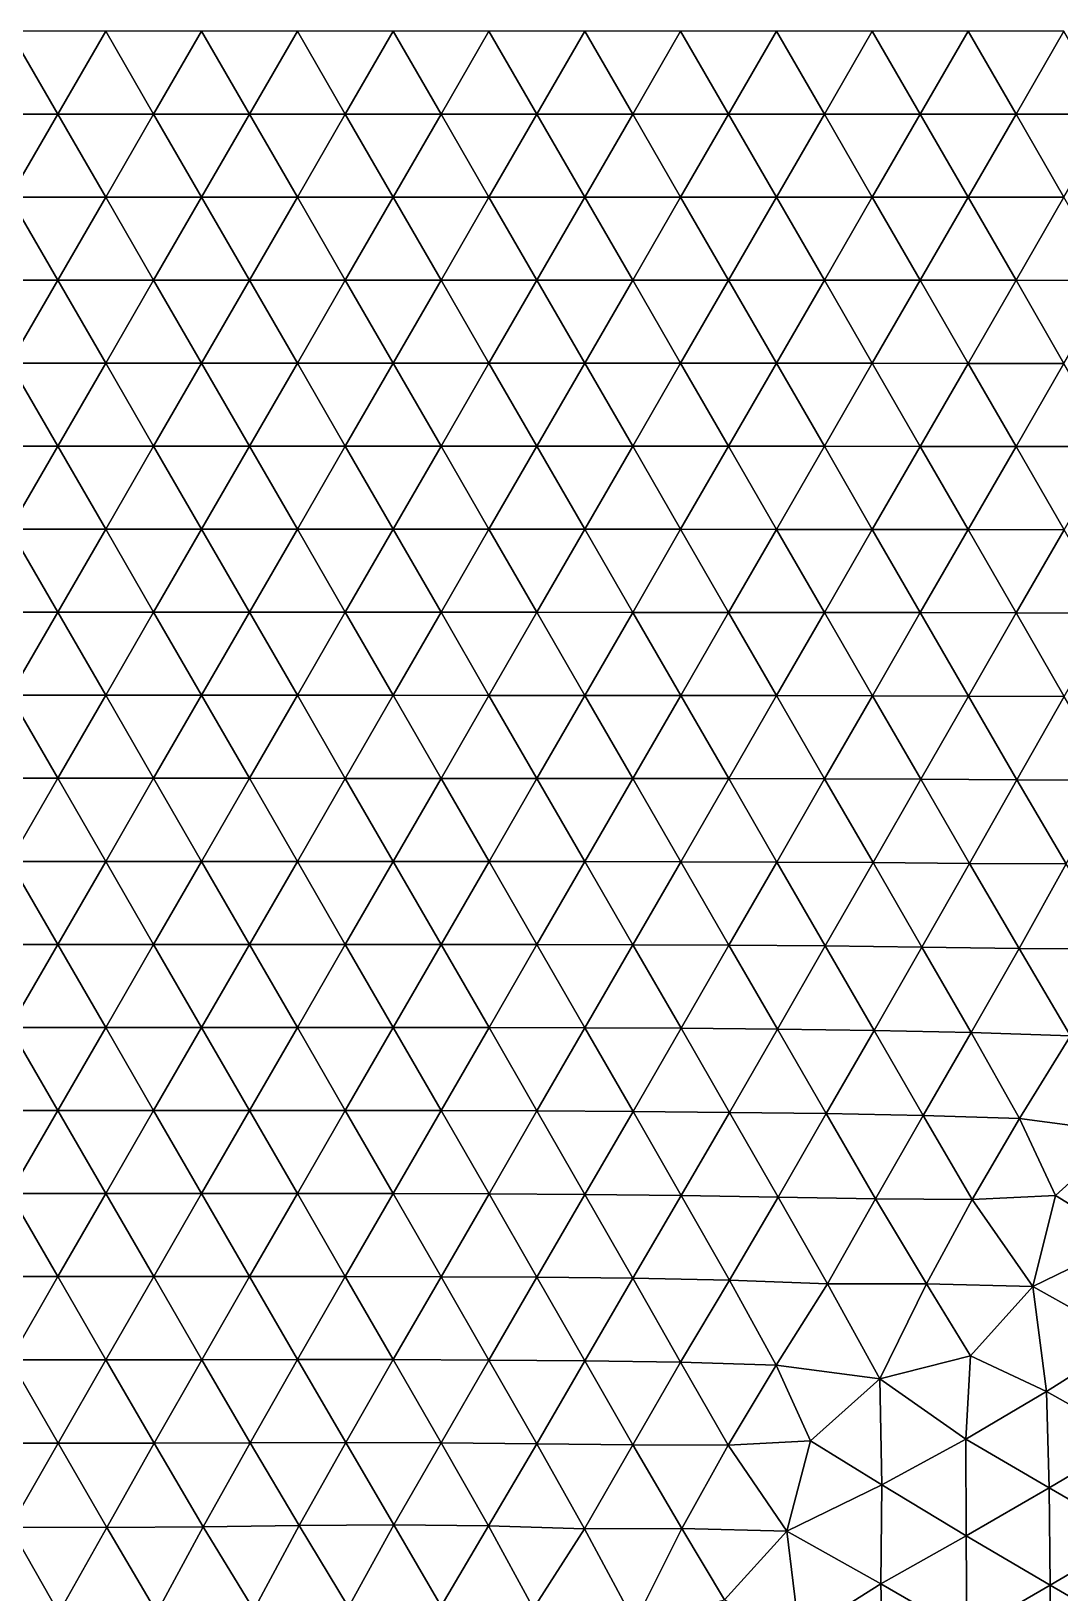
# Model space of a CAD drawing. Header units: metres. Extents: x 1 to 72, y -280 to 0.
# Drawn here: x 10.445 to 12.591, y -3.258 to 0 of the extents above; entities that cross this region are included whole.
import ezdxf

# ---------------------------------------------------------------- set-up
doc = ezdxf.new("R2010")
doc.units = ezdxf.units.M

msp = doc.modelspace()

# ---------------------------------------------------------------- linework, layer by layer
at = {"layer": 'layer', "color": 0}
for points in [[(10.5, -0.1732), (10.4, 0), (10.3, -0.1732)], [(10.6, 0), (10.4, 0), (10.5, -0.1732)], [(10.7, -0.1732), (10.6, 0), (10.5, -0.1732)], [(10.8, 0), (10.6, 0), (10.7, -0.1732)], [(10.9, -0.1732), (10.8, 0), (10.7, -0.1732)], [(11, 0), (10.8, 0), (10.9, -0.1732)], [(11.1, -0.1732), (11, 0), (10.9, -0.1732)], [(11.2, 0), (11, 0), (11.1, -0.1732)], [(11.3, -0.1732), (11.2, 0), (11.1, -0.1732)], [(11.4, 0), (11.2, 0), (11.3, -0.1732)], [(11.5, -0.1732), (11.4, 0), (11.3, -0.1732)], [(11.6, 0), (11.4, 0), (11.5, -0.1732)], [(11.7, -0.17321), (11.6, 0), (11.5, -0.1732)], [(11.8, 0), (11.6, 0), (11.7, -0.17321)], [(11.9, -0.17321), (11.8, 0), (11.7, -0.17321)], [(12, 0), (11.8, 0), (11.9, -0.17321)], [(12.1, -0.17321), (12, 0), (11.9, -0.17321)], [(12.2, 0), (12, 0), (12.1, -0.17321)], [(12.3, -0.17322), (12.2, 0), (12.1, -0.17321)], [(12.4, 0), (12.2, 0), (12.3, -0.17322)], [(12.5, -0.17322), (12.4, 0), (12.3, -0.17322)], [(12.6, 0), (12.4, 0), (12.5, -0.17322)], [(12.7, -0.17324), (12.6, 0), (12.5, -0.17322)], [(10.5, -0.1732), (10.3, -0.1732), (10.4, -0.34641)], [(10.6, -0.34641), (10.5, -0.1732), (10.4, -0.34641)], [(10.7, -0.1732), (10.5, -0.1732), (10.6, -0.34641)], [(10.8, -0.34641), (10.7, -0.1732), (10.6, -0.34641)], [(10.9, -0.1732), (10.7, -0.1732), (10.8, -0.34641)], [(11, -0.34641), (10.9, -0.1732), (10.8, -0.34641)], [(11.1, -0.1732), (10.9, -0.1732), (11, -0.34641)], [(11.2, -0.34641), (11.1, -0.1732), (11, -0.34641)], [(11.3, -0.1732), (11.1, -0.1732), (11.2, -0.34641)], [(11.4, -0.34641), (11.3, -0.1732), (11.2, -0.34641)], [(11.5, -0.1732), (11.3, -0.1732), (11.4, -0.34641)], [(11.6, -0.34641), (11.5, -0.1732), (11.4, -0.34641)], [(11.7, -0.17321), (11.5, -0.1732), (11.6, -0.34641)], [(11.8, -0.34641), (11.7, -0.17321), (11.6, -0.34641)], [(11.9, -0.17321), (11.7, -0.17321), (11.8, -0.34641)], [(12, -0.34642), (11.9, -0.17321), (11.8, -0.34641)], [(12.1, -0.17321), (11.9, -0.17321), (12, -0.34642)], [(12.2, -0.34643), (12.1, -0.17321), (12, -0.34642)], [(12.3, -0.17322), (12.1, -0.17321), (12.2, -0.34643)], [(12.4, -0.34644), (12.3, -0.17322), (12.2, -0.34643)], [(12.5, -0.17322), (12.3, -0.17322), (12.4, -0.34644)], [(12.6, -0.34648), (12.5, -0.17322), (12.4, -0.34644)], [(12.7, -0.17324), (12.5, -0.17322), (12.6, -0.34648)], [(10.5, -0.51962), (10.4, -0.34641), (10.3, -0.51962)], [(10.6, -0.34641), (10.4, -0.34641), (10.5, -0.51962)], [(10.7, -0.51962), (10.6, -0.34641), (10.5, -0.51962)], [(10.8, -0.34641), (10.6, -0.34641), (10.7, -0.51962)], [(10.9, -0.51962), (10.8, -0.34641), (10.7, -0.51962)], [(11, -0.34641), (10.8, -0.34641), (10.9, -0.51962)], [(11.1, -0.51962), (11, -0.34641), (10.9, -0.51962)], [(11.2, -0.34641), (11, -0.34641), (11.1, -0.51962)], [(11.3, -0.51962), (11.2, -0.34641), (11.1, -0.51962)], [(11.4, -0.34641), (11.2, -0.34641), (11.3, -0.51962)], [(11.5, -0.51962), (11.4, -0.34641), (11.3, -0.51962)], [(11.6, -0.34641), (11.4, -0.34641), (11.5, -0.51962)], [(11.7, -0.51962), (11.6, -0.34641), (11.5, -0.51962)], [(11.8, -0.34641), (11.6, -0.34641), (11.7, -0.51962)], [(11.9, -0.51963), (11.8, -0.34641), (11.7, -0.51962)], [(12, -0.34642), (11.8, -0.34641), (11.9, -0.51963)], [(12.1, -0.51964), (12, -0.34642), (11.9, -0.51963)], [(12.2, -0.34643), (12, -0.34642), (12.1, -0.51964)], [(12.3, -0.51966), (12.2, -0.34643), (12.1, -0.51964)], [(12.4, -0.34644), (12.2, -0.34643), (12.3, -0.51966)], [(12.5, -0.51971), (12.4, -0.34644), (12.3, -0.51966)], [(12.6, -0.34648), (12.4, -0.34644), (12.5, -0.51971)], [(12.7001, -0.5198), (12.6, -0.34648), (12.5, -0.51971)], [(10.5, -0.51962), (10.3, -0.51962), (10.4, -0.69282)], [(10.6, -0.69282), (10.5, -0.51962), (10.4, -0.69282)], [(10.7, -0.51962), (10.5, -0.51962), (10.6, -0.69282)], [(10.8, -0.69282), (10.7, -0.51962), (10.6, -0.69282)], [(10.9, -0.51962), (10.7, -0.51962), (10.8, -0.69282)], [(11, -0.69282), (10.9, -0.51962), (10.8, -0.69282)], [(11.1, -0.51962), (10.9, -0.51962), (11, -0.69282)], [(11.2, -0.69282), (11.1, -0.51962), (11, -0.69282)], [(11.3, -0.51962), (11.1, -0.51962), (11.2, -0.69282)], [(11.4, -0.69282), (11.3, -0.51962), (11.2, -0.69282)], [(11.5, -0.51962), (11.3, -0.51962), (11.4, -0.69282)], [(11.6, -0.69283), (11.5, -0.51962), (11.4, -0.69282)], [(11.7, -0.51962), (11.5, -0.51962), (11.6, -0.69283)], [(11.8, -0.69283), (11.7, -0.51962), (11.6, -0.69283)], [(11.9, -0.51963), (11.7, -0.51962), (11.8, -0.69283)], [(12, -0.69285), (11.9, -0.51963), (11.8, -0.69283)], [(12.1, -0.51964), (11.9, -0.51963), (12, -0.69285)], [(12.2, -0.69289), (12.1, -0.51964), (12, -0.69285)], [(12.3, -0.51966), (12.1, -0.51964), (12.2, -0.69289)], [(12.4, -0.69296), (12.3, -0.51966), (12.2, -0.69289)], [(12.5, -0.51971), (12.3, -0.51966), (12.4, -0.69296)], [(12.6001, -0.69309), (12.5, -0.51971), (12.4, -0.69296)], [(12.7001, -0.5198), (12.5, -0.51971), (12.6001, -0.69309)], [(10.5, -0.86603), (10.4, -0.69282), (10.3, -0.86603)], [(10.6, -0.69282), (10.4, -0.69282), (10.5, -0.86603)], [(10.7, -0.86603), (10.6, -0.69282), (10.5, -0.86603)], [(10.8, -0.69282), (10.6, -0.69282), (10.7, -0.86603)], [(10.9, -0.86603), (10.8, -0.69282), (10.7, -0.86603)], [(11, -0.69282), (10.8, -0.69282), (10.9, -0.86603)], [(11.1, -0.86603), (11, -0.69282), (10.9, -0.86603)], [(11.2, -0.69282), (11, -0.69282), (11.1, -0.86603)], [(11.3, -0.86603), (11.2, -0.69282), (11.1, -0.86603)], [(11.4, -0.69282), (11.2, -0.69282), (11.3, -0.86603)], [(11.5, -0.86603), (11.4, -0.69282), (11.3, -0.86603)], [(11.6, -0.69283), (11.4, -0.69282), (11.5, -0.86603)], [(11.7, -0.86605), (11.6, -0.69283), (11.5, -0.86603)], [(11.8, -0.69283), (11.6, -0.69283), (11.7, -0.86605)], [(11.9, -0.86607), (11.8, -0.69283), (11.7, -0.86605)], [(12, -0.69285), (11.8, -0.69283), (11.9, -0.86607)], [(12.1, -0.86612), (12, -0.69285), (11.9, -0.86607)], [(12.2, -0.69289), (12, -0.69285), (12.1, -0.86612)], [(12.3, -0.86621), (12.2, -0.69289), (12.1, -0.86612)], [(12.4, -0.69296), (12.2, -0.69289), (12.3, -0.86621)], [(12.5001, -0.86639), (12.4, -0.69296), (12.3, -0.86621)], [(12.6001, -0.69309), (12.4, -0.69296), (12.5001, -0.86639)], [(12.7002, -0.86673), (12.6001, -0.69309), (12.5001, -0.86639)], [(10.5, -0.86603), (10.3, -0.86603), (10.4, -1.03923)], [(10.6, -1.03923), (10.5, -0.86603), (10.4, -1.03923)], [(10.7, -0.86603), (10.5, -0.86603), (10.6, -1.03923)], [(10.8, -1.03923), (10.7, -0.86603), (10.6, -1.03923)], [(10.9, -0.86603), (10.7, -0.86603), (10.8, -1.03923)], [(11, -1.03923), (10.9, -0.86603), (10.8, -1.03923)], [(11.1, -0.86603), (10.9, -0.86603), (11, -1.03923)], [(11.2, -1.03923), (11.1, -0.86603), (11, -1.03923)], [(11.3, -0.86603), (11.1, -0.86603), (11.2, -1.03923)], [(11.4, -1.03924), (11.3, -0.86603), (11.2, -1.03923)], [(11.5, -0.86603), (11.3, -0.86603), (11.4, -1.03924)], [(11.6, -1.03926), (11.5, -0.86603), (11.4, -1.03924)], [(11.7, -0.86605), (11.5, -0.86603), (11.6, -1.03926)], [(11.8, -1.03929), (11.7, -0.86605), (11.6, -1.03926)], [(11.9, -0.86607), (11.7, -0.86605), (11.8, -1.03929)], [(12, -1.03936), (11.9, -0.86607), (11.8, -1.03929)], [(12.1, -0.86612), (11.9, -0.86607), (12, -1.03936)], [(12.2001, -1.03949), (12.1, -0.86612), (12, -1.03936)], [(12.3, -0.86621), (12.1, -0.86612), (12.2001, -1.03949)], [(12.4001, -1.03971), (12.3, -0.86621), (12.2001, -1.03949)], [(12.5001, -0.86639), (12.3, -0.86621), (12.4001, -1.03971)], [(12.6002, -1.04013), (12.5001, -0.86639), (12.4001, -1.03971)], [(12.7002, -0.86673), (12.5001, -0.86639), (12.6002, -1.04013)], [(10.5, -1.21244), (10.4, -1.03923), (10.3, -1.21244)], [(10.6, -1.03923), (10.4, -1.03923), (10.5, -1.21244)], [(10.7, -1.21244), (10.6, -1.03923), (10.5, -1.21244)], [(10.8, -1.03923), (10.6, -1.03923), (10.7, -1.21244)], [(10.9, -1.21244), (10.8, -1.03923), (10.7, -1.21244)], [(11, -1.03923), (10.8, -1.03923), (10.9, -1.21244)], [(11.1, -1.21244), (11, -1.03923), (10.9, -1.21244)], [(11.2, -1.03923), (11, -1.03923), (11.1, -1.21244)], [(11.3, -1.21245), (11.2, -1.03923), (11.1, -1.21244)], [(11.4, -1.03924), (11.2, -1.03923), (11.3, -1.21245)], [(11.5, -1.21247), (11.4, -1.03924), (11.3, -1.21245)], [(11.6, -1.03926), (11.4, -1.03924), (11.5, -1.21247)], [(11.7, -1.21252), (11.6, -1.03926), (11.5, -1.21247)], [(11.8, -1.03929), (11.6, -1.03926), (11.7, -1.21252)], [(11.9001, -1.21262), (11.8, -1.03929), (11.7, -1.21252)], [(12, -1.03936), (11.8, -1.03929), (11.9001, -1.21262)], [(12.1001, -1.21279), (12, -1.03936), (11.9001, -1.21262)], [(12.2001, -1.03949), (12, -1.03936), (12.1001, -1.21279)], [(12.3002, -1.21309), (12.2001, -1.03949), (12.1001, -1.21279)], [(12.4001, -1.03971), (12.2001, -1.03949), (12.3002, -1.21309)], [(12.5002, -1.21356), (12.4001, -1.03971), (12.3002, -1.21309)], [(12.6002, -1.04013), (12.4001, -1.03971), (12.5002, -1.21356)], [(12.7003, -1.21444), (12.6002, -1.04013), (12.5002, -1.21356)], [(10.5, -1.21244), (10.3, -1.21244), (10.4, -1.38564)], [(10.6, -1.38564), (10.5, -1.21244), (10.4, -1.38564)], [(10.7, -1.21244), (10.5, -1.21244), (10.6, -1.38564)], [(10.8, -1.38564), (10.7, -1.21244), (10.6, -1.38564)], [(10.9, -1.21244), (10.7, -1.21244), (10.8, -1.38564)], [(11, -1.38565), (10.9, -1.21244), (10.8, -1.38564)], [(11.1, -1.21244), (10.9, -1.21244), (11, -1.38565)], [(11.2, -1.38566), (11.1, -1.21244), (11, -1.38565)], [(11.3, -1.21245), (11.1, -1.21244), (11.2, -1.38566)], [(11.4, -1.38568), (11.3, -1.21245), (11.2, -1.38566)], [(11.5, -1.21247), (11.3, -1.21245), (11.4, -1.38568)], [(11.6, -1.38575), (11.5, -1.21247), (11.4, -1.38568)], [(11.7, -1.21252), (11.5, -1.21247), (11.6, -1.38575)], [(11.8001, -1.38588), (11.7, -1.21252), (11.6, -1.38575)], [(11.9001, -1.21262), (11.7, -1.21252), (11.8001, -1.38588)], [(12.0002, -1.38612), (11.9001, -1.21262), (11.8001, -1.38588)], [(12.1001, -1.21279), (11.9001, -1.21262), (12.0002, -1.38612)], [(12.2004, -1.38653), (12.1001, -1.21279), (12.0002, -1.38612)], [(12.3002, -1.21309), (12.1001, -1.21279), (12.2004, -1.38653)], [(12.4006, -1.38712), (12.3002, -1.21309), (12.2004, -1.38653)], [(12.5002, -1.21356), (12.3002, -1.21309), (12.4006, -1.38712)], [(12.6006, -1.38793), (12.5002, -1.21356), (12.4006, -1.38712)], [(12.7003, -1.21444), (12.5002, -1.21356), (12.6006, -1.38793)], [(10.5, -1.55885), (10.4, -1.38564), (10.3, -1.55885)], [(10.6, -1.38564), (10.4, -1.38564), (10.5, -1.55885)], [(10.7, -1.55885), (10.6, -1.38564), (10.5, -1.55885)], [(10.8, -1.38564), (10.6, -1.38564), (10.7, -1.55885)], [(10.9, -1.55885), (10.8, -1.38564), (10.7, -1.55885)], [(11, -1.38565), (10.8, -1.38564), (10.9, -1.55885)], [(11.1, -1.55887), (11, -1.38565), (10.9, -1.55885)], [(11.2, -1.38566), (11, -1.38565), (11.1, -1.55887)], [(11.3, -1.5589), (11.2, -1.38566), (11.1, -1.55887)], [(11.4, -1.38568), (11.2, -1.38566), (11.3, -1.5589)], [(11.5001, -1.55897), (11.4, -1.38568), (11.3, -1.5589)], [(11.6, -1.38575), (11.4, -1.38568), (11.5001, -1.55897)], [(11.7001, -1.55914), (11.6, -1.38575), (11.5001, -1.55897)], [(11.8001, -1.38588), (11.6, -1.38575), (11.7001, -1.55914)], [(11.9003, -1.55947), (11.8001, -1.38588), (11.7001, -1.55914)], [(12.0002, -1.38612), (11.8001, -1.38588), (11.9003, -1.55947)], [(12.1006, -1.56004), (12.0002, -1.38612), (11.9003, -1.55947)], [(12.2004, -1.38653), (12.0002, -1.38612), (12.1006, -1.56004)], [(12.3011, -1.56087), (12.2004, -1.38653), (12.1006, -1.56004)], [(12.4006, -1.38712), (12.2004, -1.38653), (12.3011, -1.56087)], [(12.5016, -1.56182), (12.4006, -1.38712), (12.3011, -1.56087)], [(12.6006, -1.38793), (12.4006, -1.38712), (12.5016, -1.56182)], [(12.7016, -1.5626), (12.6006, -1.38793), (12.5016, -1.56182)], [(10.5, -1.55885), (10.3, -1.55885), (10.4, -1.73206)], [(10.6, -1.73206), (10.5, -1.55885), (10.4, -1.73206)], [(10.7, -1.55885), (10.5, -1.55885), (10.6, -1.73206)], [(10.8, -1.73206), (10.7, -1.55885), (10.6, -1.73206)], [(10.9, -1.55885), (10.7, -1.55885), (10.8, -1.73206)], [(11, -1.73208), (10.9, -1.55885), (10.8, -1.73206)], [(11.1, -1.55887), (10.9, -1.55885), (11, -1.73208)], [(11.2, -1.73211), (11.1, -1.55887), (11, -1.73208)], [(11.3, -1.5589), (11.1, -1.55887), (11.2, -1.73211)], [(11.4001, -1.7322), (11.3, -1.5589), (11.2, -1.73211)], [(11.5001, -1.55897), (11.3, -1.5589), (11.4001, -1.7322)], [(11.6001, -1.7324), (11.5001, -1.55897), (11.4001, -1.7322)], [(11.7001, -1.55914), (11.5001, -1.55897), (11.6001, -1.7324)], [(11.8004, -1.73281), (11.7001, -1.55914), (11.6001, -1.7324)], [(11.9003, -1.55947), (11.7001, -1.55914), (11.8004, -1.73281)], [(12.0008, -1.73356), (11.9003, -1.55947), (11.8004, -1.73281)], [(12.1006, -1.56004), (11.9003, -1.55947), (12.0008, -1.73356)], [(12.2016, -1.73476), (12.1006, -1.56004), (12.0008, -1.73356)], [(12.3011, -1.56087), (12.1006, -1.56004), (12.2016, -1.73476)], [(12.4029, -1.73632), (12.3011, -1.56087), (12.2016, -1.73476)], [(12.5016, -1.56182), (12.3011, -1.56087), (12.4029, -1.73632)], [(12.6044, -1.73743), (12.5016, -1.56182), (12.4029, -1.73632)], [(12.7016, -1.5626), (12.5016, -1.56182), (12.6044, -1.73743)], [(10.5, -1.90528), (10.4, -1.73206), (10.3, -1.90528)], [(10.6, -1.73206), (10.4, -1.73206), (10.5, -1.90528)], [(10.7, -1.90528), (10.6, -1.73206), (10.5, -1.90528)], [(10.8, -1.73206), (10.6, -1.73206), (10.7, -1.90528)], [(10.9, -1.90529), (10.8, -1.73206), (10.7, -1.90528)], [(11, -1.73208), (10.8, -1.73206), (10.9, -1.90529)], [(11.1, -1.90532), (11, -1.73208), (10.9, -1.90529)], [(11.2, -1.73211), (11, -1.73208), (11.1, -1.90532)], [(11.3, -1.90541), (11.2, -1.73211), (11.1, -1.90532)], [(11.4001, -1.7322), (11.2, -1.73211), (11.3, -1.90541)], [(11.5001, -1.90565), (11.4001, -1.7322), (11.3, -1.90541)], [(11.6001, -1.7324), (11.4001, -1.7322), (11.5001, -1.90565)], [(11.7004, -1.90613), (11.6001, -1.7324), (11.5001, -1.90565)], [(11.8004, -1.73281), (11.6001, -1.7324), (11.7004, -1.90613)], [(11.9009, -1.90703), (11.8004, -1.73281), (11.7004, -1.90613)], [(12.0008, -1.73356), (11.8004, -1.73281), (11.9009, -1.90703)], [(12.1019, -1.90856), (12.0008, -1.73356), (11.9009, -1.90703)], [(12.2016, -1.73476), (12.0008, -1.73356), (12.1019, -1.90856)], [(12.3037, -1.9109), (12.2016, -1.73476), (12.1019, -1.90856)], [(12.4029, -1.73632), (12.2016, -1.73476), (12.3037, -1.9109)], [(12.5067, -1.91386), (12.4029, -1.73632), (12.3037, -1.9109)], [(12.6044, -1.73743), (12.4029, -1.73632), (12.5067, -1.91386)], [(12.7112, -1.91468), (12.6044, -1.73743), (12.5067, -1.91386)], [(10.5, -1.90528), (10.3, -1.90528), (10.4, -2.07851)], [(10.6, -2.07851), (10.5, -1.90528), (10.4, -2.07851)], [(10.7, -1.90528), (10.5, -1.90528), (10.6, -2.07851)], [(10.8, -2.07851), (10.7, -1.90528), (10.6, -2.07851)], [(10.9, -1.90529), (10.7, -1.90528), (10.8, -2.07851)], [(11, -2.07854), (10.9, -1.90529), (10.8, -2.07851)], [(11.1, -1.90532), (10.9, -1.90529), (11, -2.07854)], [(11.2, -2.07863), (11.1, -1.90532), (11, -2.07854)], [(11.3, -1.90541), (11.1, -1.90532), (11.2, -2.07863)], [(11.4001, -2.07887), (11.3, -1.90541), (11.2, -2.07863)], [(11.5001, -1.90565), (11.3, -1.90541), (11.4001, -2.07887)], [(11.6003, -2.07942), (11.5001, -1.90565), (11.4001, -2.07887)], [(11.7004, -1.90613), (11.5001, -1.90565), (11.6003, -2.07942)], [(11.8009, -2.08045), (11.7004, -1.90613), (11.6003, -2.07942)], [(11.9009, -1.90703), (11.7004, -1.90613), (11.8009, -2.08045)], [(12.002, -2.08218), (11.9009, -1.90703), (11.8009, -2.08045)], [(12.1019, -1.90856), (11.9009, -1.90703), (12.002, -2.08218)], [(12.2038, -2.08485), (12.1019, -1.90856), (12.002, -2.08218)], [(12.3037, -1.9109), (12.1019, -1.90856), (12.2038, -2.08485)], [(12.4067, -2.08913), (12.3037, -1.9109), (12.2038, -2.08485)], [(12.5067, -1.91386), (12.3037, -1.9109), (12.4067, -2.08913)], [(12.6136, -2.09634), (12.5067, -1.91386), (12.4067, -2.08913)], [(12.7112, -1.91468), (12.5067, -1.91386), (12.6136, -2.09634)], [(10.5001, -2.25176), (10.4, -2.07851), (10.3001, -2.25176)], [(10.6, -2.07851), (10.4, -2.07851), (10.5001, -2.25176)], [(10.7001, -2.25176), (10.6, -2.07851), (10.5001, -2.25176)], [(10.8, -2.07851), (10.6, -2.07851), (10.7001, -2.25176)], [(10.9001, -2.25177), (10.8, -2.07851), (10.7001, -2.25176)], [(11, -2.07854), (10.8, -2.07851), (10.9001, -2.25177)], [(11.1, -2.25184), (11, -2.07854), (10.9001, -2.25177)], [(11.2, -2.07863), (11, -2.07854), (11.1, -2.25184)], [(11.3001, -2.25206), (11.2, -2.07863), (11.1, -2.25184)], [(11.4001, -2.07887), (11.2, -2.07863), (11.3001, -2.25206)], [(11.5002, -2.25263), (11.4001, -2.07887), (11.3001, -2.25206)], [(11.6003, -2.07942), (11.4001, -2.07887), (11.5002, -2.25263)], [(11.7007, -2.25379), (11.6003, -2.07942), (11.5002, -2.25263)], [(11.8009, -2.08045), (11.6003, -2.07942), (11.7007, -2.25379)], [(11.9019, -2.25577), (11.8009, -2.08045), (11.7007, -2.25379)], [(12.002, -2.08218), (11.8009, -2.08045), (11.9019, -2.25577)], [(12.1038, -2.25851), (12.002, -2.08218), (11.9019, -2.25577)], [(12.2038, -2.08485), (12.002, -2.08218), (12.1038, -2.25851)], [(12.306, -2.26208), (12.2038, -2.08485), (12.1038, -2.25851)], [(12.4067, -2.08913), (12.2038, -2.08485), (12.306, -2.26208)], [(12.5074, -2.26853), (12.4067, -2.08913), (12.306, -2.26208)], [(12.6136, -2.09634), (12.4067, -2.08913), (12.5074, -2.26853)], [(12.7276, -2.29814), (12.6136, -2.09634), (12.5074, -2.26853)], [(10.5001, -2.25176), (10.3001, -2.25176), (10.4001, -2.42507)], [(10.6001, -2.42508), (10.5001, -2.25176), (10.4001, -2.42507)], [(10.7001, -2.25176), (10.5001, -2.25176), (10.6001, -2.42508)], [(10.8001, -2.42507), (10.7001, -2.25176), (10.6001, -2.42508)], [(10.9001, -2.25177), (10.7001, -2.25176), (10.8001, -2.42507)], [(11.0001, -2.42508), (10.9001, -2.25177), (10.8001, -2.42507)], [(11.1, -2.25184), (10.9001, -2.25177), (11.0001, -2.42508)], [(11.2, -2.42524), (11.1, -2.25184), (11.0001, -2.42508)], [(11.3001, -2.25206), (11.1, -2.25184), (11.2, -2.42524)], [(11.4001, -2.42575), (11.3001, -2.25206), (11.2, -2.42524)], [(11.5002, -2.25263), (11.3001, -2.25206), (11.4001, -2.42575)], [(11.6004, -2.42691), (11.5002, -2.25263), (11.4001, -2.42575)], [(11.7007, -2.25379), (11.5002, -2.25263), (11.6004, -2.42691)], [(11.8014, -2.42915), (11.7007, -2.25379), (11.6004, -2.42691)], [(11.9019, -2.25577), (11.7007, -2.25379), (11.8014, -2.42915)], [(12.0036, -2.43273), (11.9019, -2.25577), (11.8014, -2.42915)], [(12.1038, -2.25851), (11.9019, -2.25577), (12.0036, -2.43273)], [(12.2068, -2.43595), (12.1038, -2.25851), (12.0036, -2.43273)], [(12.306, -2.26208), (12.1038, -2.25851), (12.2068, -2.43595)], [(12.4084, -2.43772), (12.306, -2.26208), (12.2068, -2.43595)], [(12.5074, -2.26853), (12.306, -2.26208), (12.4084, -2.43772)], [(12.5827, -2.42903), (12.5074, -2.26853), (12.4084, -2.43772)], [(12.7276, -2.29814), (12.5074, -2.26853), (12.5827, -2.42903)], [(12.7342, -2.52244), (12.7276, -2.29814), (12.5827, -2.42903)], [(10.5003, -2.5985), (10.4001, -2.42507), (10.3003, -2.59844)], [(10.6001, -2.42508), (10.4001, -2.42507), (10.5003, -2.5985)], [(10.7003, -2.59849), (10.6001, -2.42508), (10.5003, -2.5985)], [(10.8001, -2.42507), (10.6001, -2.42508), (10.7003, -2.59849)], [(10.9003, -2.59842), (10.8001, -2.42507), (10.7003, -2.59849)], [(11.0001, -2.42508), (10.8001, -2.42507), (10.9003, -2.59842)], [(11.1001, -2.59843), (11.0001, -2.42508), (10.9003, -2.59842)], [(11.2, -2.42524), (11.0001, -2.42508), (11.1001, -2.59843)], [(11.3, -2.5988), (11.2, -2.42524), (11.1001, -2.59843)], [(11.4001, -2.42575), (11.2, -2.42524), (11.3, -2.5988)], [(11.5, -2.59981), (11.4001, -2.42575), (11.3, -2.5988)], [(11.6004, -2.42691), (11.4001, -2.42575), (11.5, -2.59981)], [(11.7005, -2.60187), (11.6004, -2.42691), (11.5, -2.59981)], [(11.8014, -2.42915), (11.6004, -2.42691), (11.7005, -2.60187)], [(11.9018, -2.60587), (11.8014, -2.42915), (11.7005, -2.60187)], [(12.0036, -2.43273), (11.8014, -2.42915), (11.9018, -2.60587)], [(12.1066, -2.6135), (12.0036, -2.43273), (11.9018, -2.60587)], [(12.2068, -2.43595), (12.0036, -2.43273), (12.1066, -2.6135)], [(12.313, -2.61342), (12.2068, -2.43595), (12.1066, -2.6135)], [(12.4084, -2.43772), (12.2068, -2.43595), (12.313, -2.61342)], [(12.5348, -2.61939), (12.4084, -2.43772), (12.313, -2.61342)], [(12.5348, -2.61939), (12.5827, -2.42903), (12.4084, -2.43772)], [(12.5348, -2.61939), (12.7342, -2.52244), (12.5827, -2.42903)], [(12.7342, -2.73061), (12.7342, -2.52244), (12.5348, -2.61939)], [(10.5003, -2.5985), (10.3003, -2.59844), (10.4005, -2.77209)], [(10.6006, -2.77219), (10.5003, -2.5985), (10.4005, -2.77209)], [(10.7003, -2.59849), (10.5003, -2.5985), (10.6006, -2.77219)], [(10.8007, -2.77203), (10.7003, -2.59849), (10.6006, -2.77219)], [(10.9003, -2.59842), (10.7003, -2.59849), (10.8007, -2.77203)], [(11.0006, -2.77175), (10.9003, -2.59842), (10.8007, -2.77203)], [(11.1001, -2.59843), (10.9003, -2.59842), (11.0006, -2.77175)], [(11.2002, -2.77182), (11.1001, -2.59843), (11.0006, -2.77175)], [(11.3, -2.5988), (11.1001, -2.59843), (11.2002, -2.77182)], [(11.3999, -2.77267), (11.3, -2.5988), (11.2002, -2.77182)], [(11.5, -2.59981), (11.3, -2.5988), (11.3999, -2.77267)], [(11.5999, -2.77437), (11.5, -2.59981), (11.3999, -2.77267)], [(11.7005, -2.60187), (11.5, -2.59981), (11.5999, -2.77437)], [(11.8, -2.77708), (11.7005, -2.60187), (11.5999, -2.77437)], [(11.9018, -2.60587), (11.7005, -2.60187), (11.8, -2.77708)], [(11.9991, -2.78299), (11.9018, -2.60587), (11.8, -2.77708)], [(12.1066, -2.6135), (11.9018, -2.60587), (11.9991, -2.78299)], [(12.216, -2.81198), (12.1066, -2.6135), (11.9991, -2.78299)], [(12.313, -2.61342), (12.1066, -2.6135), (12.216, -2.81198)], [(12.405, -2.76401), (12.313, -2.61342), (12.216, -2.81198)], [(12.405, -2.76401), (12.5348, -2.61939), (12.313, -2.61342)], [(12.5639, -2.83818), (12.5348, -2.61939), (12.405, -2.76401)], [(12.5639, -2.83818), (12.7342, -2.73061), (12.5348, -2.61939)], [(12.7413, -2.93739), (12.7342, -2.73061), (12.5639, -2.83818)], [(12.3954, -2.93767), (12.405, -2.76401), (12.216, -2.81198)], [(12.3954, -2.93767), (12.5639, -2.83818), (12.405, -2.76401)], [(10.5009, -2.94639), (10.4005, -2.77209), (10.3008, -2.9458)], [(10.6006, -2.77219), (10.4005, -2.77209), (10.5009, -2.94639)], [(10.7014, -2.94631), (10.6006, -2.77219), (10.5009, -2.94639)], [(10.8007, -2.77203), (10.6006, -2.77219), (10.7014, -2.94631)], [(10.9016, -2.94551), (10.8007, -2.77203), (10.7014, -2.94631)], [(11.0006, -2.77175), (10.8007, -2.77203), (10.9016, -2.94551)], [(11.101, -2.9448), (11.0006, -2.77175), (10.9016, -2.94551)], [(11.2002, -2.77182), (11.0006, -2.77175), (11.101, -2.9448)], [(11.3, -2.9452), (11.2002, -2.77182), (11.101, -2.9448)], [(11.3999, -2.77267), (11.2002, -2.77182), (11.3, -2.9452)], [(11.4996, -2.94727), (11.3999, -2.77267), (11.3, -2.9452)], [(11.5999, -2.77437), (11.3999, -2.77267), (11.4996, -2.94727)], [(11.7001, -2.94949), (11.5999, -2.77437), (11.4996, -2.94727)], [(11.8, -2.77708), (11.5999, -2.77437), (11.7001, -2.94949)], [(11.8, -2.77708), (11.7001, -2.94949), (11.8991, -2.95019)], [(11.9991, -2.78299), (11.8, -2.77708), (11.8991, -2.95019)], [(12.0713, -2.94112), (11.9991, -2.78299), (11.8991, -2.95019)], [(12.216, -2.81198), (11.9991, -2.78299), (12.0713, -2.94112)], [(12.2201, -3.03315), (12.216, -2.81198), (12.0713, -2.94112)], [(12.2201, -3.03315), (12.3954, -2.93767), (12.216, -2.81198)], [(12.5692, -3.03935), (12.5639, -2.83818), (12.3954, -2.93767)], [(12.5692, -3.03935), (12.7413, -2.93739), (12.5639, -2.83818)], [(10.5009, -2.94639), (10.3008, -2.9458), (10.4009, -3.12111)], [(10.6023, -3.12202), (10.5009, -2.94639), (10.4009, -3.12111)], [(10.7014, -2.94631), (10.5009, -2.94639), (10.6023, -3.12202)], [(10.8037, -3.12064), (10.7014, -2.94631), (10.6023, -3.12202)], [(10.9016, -2.94551), (10.7014, -2.94631), (10.8037, -3.12064)], [(11.0035, -3.11817), (10.9016, -2.94551), (10.8037, -3.12064)], [(11.101, -2.9448), (10.9016, -2.94551), (11.0035, -3.11817)], [(11.2013, -3.11681), (11.101, -2.9448), (11.0035, -3.11817)], [(11.3, -2.9452), (11.101, -2.9448), (11.2013, -3.11681)], [(11.3987, -3.11857), (11.3, -2.9452), (11.2013, -3.11681)], [(11.4996, -2.94727), (11.3, -2.9452), (11.3987, -3.11857)], [(11.5996, -3.12505), (11.4996, -2.94727), (11.3987, -3.11857)], [(11.7001, -2.94949), (11.4996, -2.94727), (11.5996, -3.12505)], [(11.8027, -3.12436), (11.7001, -2.94949), (11.5996, -3.12505)], [(11.8991, -2.95019), (11.7001, -2.94949), (11.8027, -3.12436)], [(12.0218, -3.12966), (11.8991, -2.95019), (11.8027, -3.12436)], [(12.0218, -3.12966), (12.0713, -2.94112), (11.8991, -2.95019)], [(12.0218, -3.12966), (12.2201, -3.03315), (12.0713, -2.94112)], [(12.3957, -3.13922), (12.3954, -2.93767), (12.2201, -3.03315)], [(12.3957, -3.13922), (12.5692, -3.03935), (12.3954, -2.93767)], [(12.7446, -3.1409), (12.7413, -2.93739), (12.5692, -3.03935)], [(12.2182, -3.23958), (12.2201, -3.03315), (12.0218, -3.12966)], [(12.2182, -3.23958), (12.3957, -3.13922), (12.2201, -3.03315)], [(12.5713, -3.24207), (12.5692, -3.03935), (12.3957, -3.13922)], [(12.5713, -3.24207), (12.7446, -3.1409), (12.5692, -3.03935)], [(10.502, -3.3002), (10.4009, -3.12111), (10.2998, -3.29511)], [(10.6023, -3.12202), (10.4009, -3.12111), (10.502, -3.3002)], [(10.7069, -3.29928), (10.6023, -3.12202), (10.502, -3.3002)], [(10.8037, -3.12064), (10.6023, -3.12202), (10.7069, -3.29928)], [(10.9092, -3.29376), (10.8037, -3.12064), (10.7069, -3.29928)], [(11.0035, -3.11817), (10.8037, -3.12064), (10.9092, -3.29376)], [(11.1066, -3.28806), (11.0035, -3.11817), (10.9092, -3.29376)], [(11.2013, -3.11681), (11.0035, -3.11817), (11.1066, -3.28806)], [(11.3002, -3.28618), (11.2013, -3.11681), (11.1066, -3.28806)], [(11.3987, -3.11857), (11.2013, -3.11681), (11.3002, -3.28618)], [(11.4926, -3.29117), (11.3987, -3.11857), (11.3002, -3.28618)], [(11.5996, -3.12505), (11.3987, -3.11857), (11.4926, -3.29117)], [(11.7042, -3.32053), (11.5996, -3.12505), (11.4926, -3.29117)], [(11.8027, -3.12436), (11.5996, -3.12505), (11.7042, -3.32053)], [(11.8915, -3.2732), (11.8027, -3.12436), (11.7042, -3.32053)], [(11.8915, -3.2732), (12.0218, -3.12966), (11.8027, -3.12436)], [(12.0481, -3.34676), (12.0218, -3.12966), (11.8915, -3.2732)], [(12.0481, -3.34676), (12.2182, -3.23958), (12.0218, -3.12966)], [(12.3972, -3.34314), (12.3957, -3.13922), (12.2182, -3.23958)], [(12.3972, -3.34314), (12.5713, -3.24207), (12.3957, -3.13922)], [(12.7462, -3.34399), (12.7446, -3.1409), (12.5713, -3.24207)], [(12.2237, -3.4454), (12.2182, -3.23958), (12.0481, -3.34676)], [(12.2237, -3.4454), (12.3972, -3.34314), (12.2182, -3.23958)], [(12.5727, -3.44532), (12.5713, -3.24207), (12.3972, -3.34314)], [(12.5727, -3.44532), (12.7462, -3.34399), (12.5713, -3.24207)]]:
    msp.add_3dface(points, dxfattribs=at)

doc.saveas('drawing.dxf')
